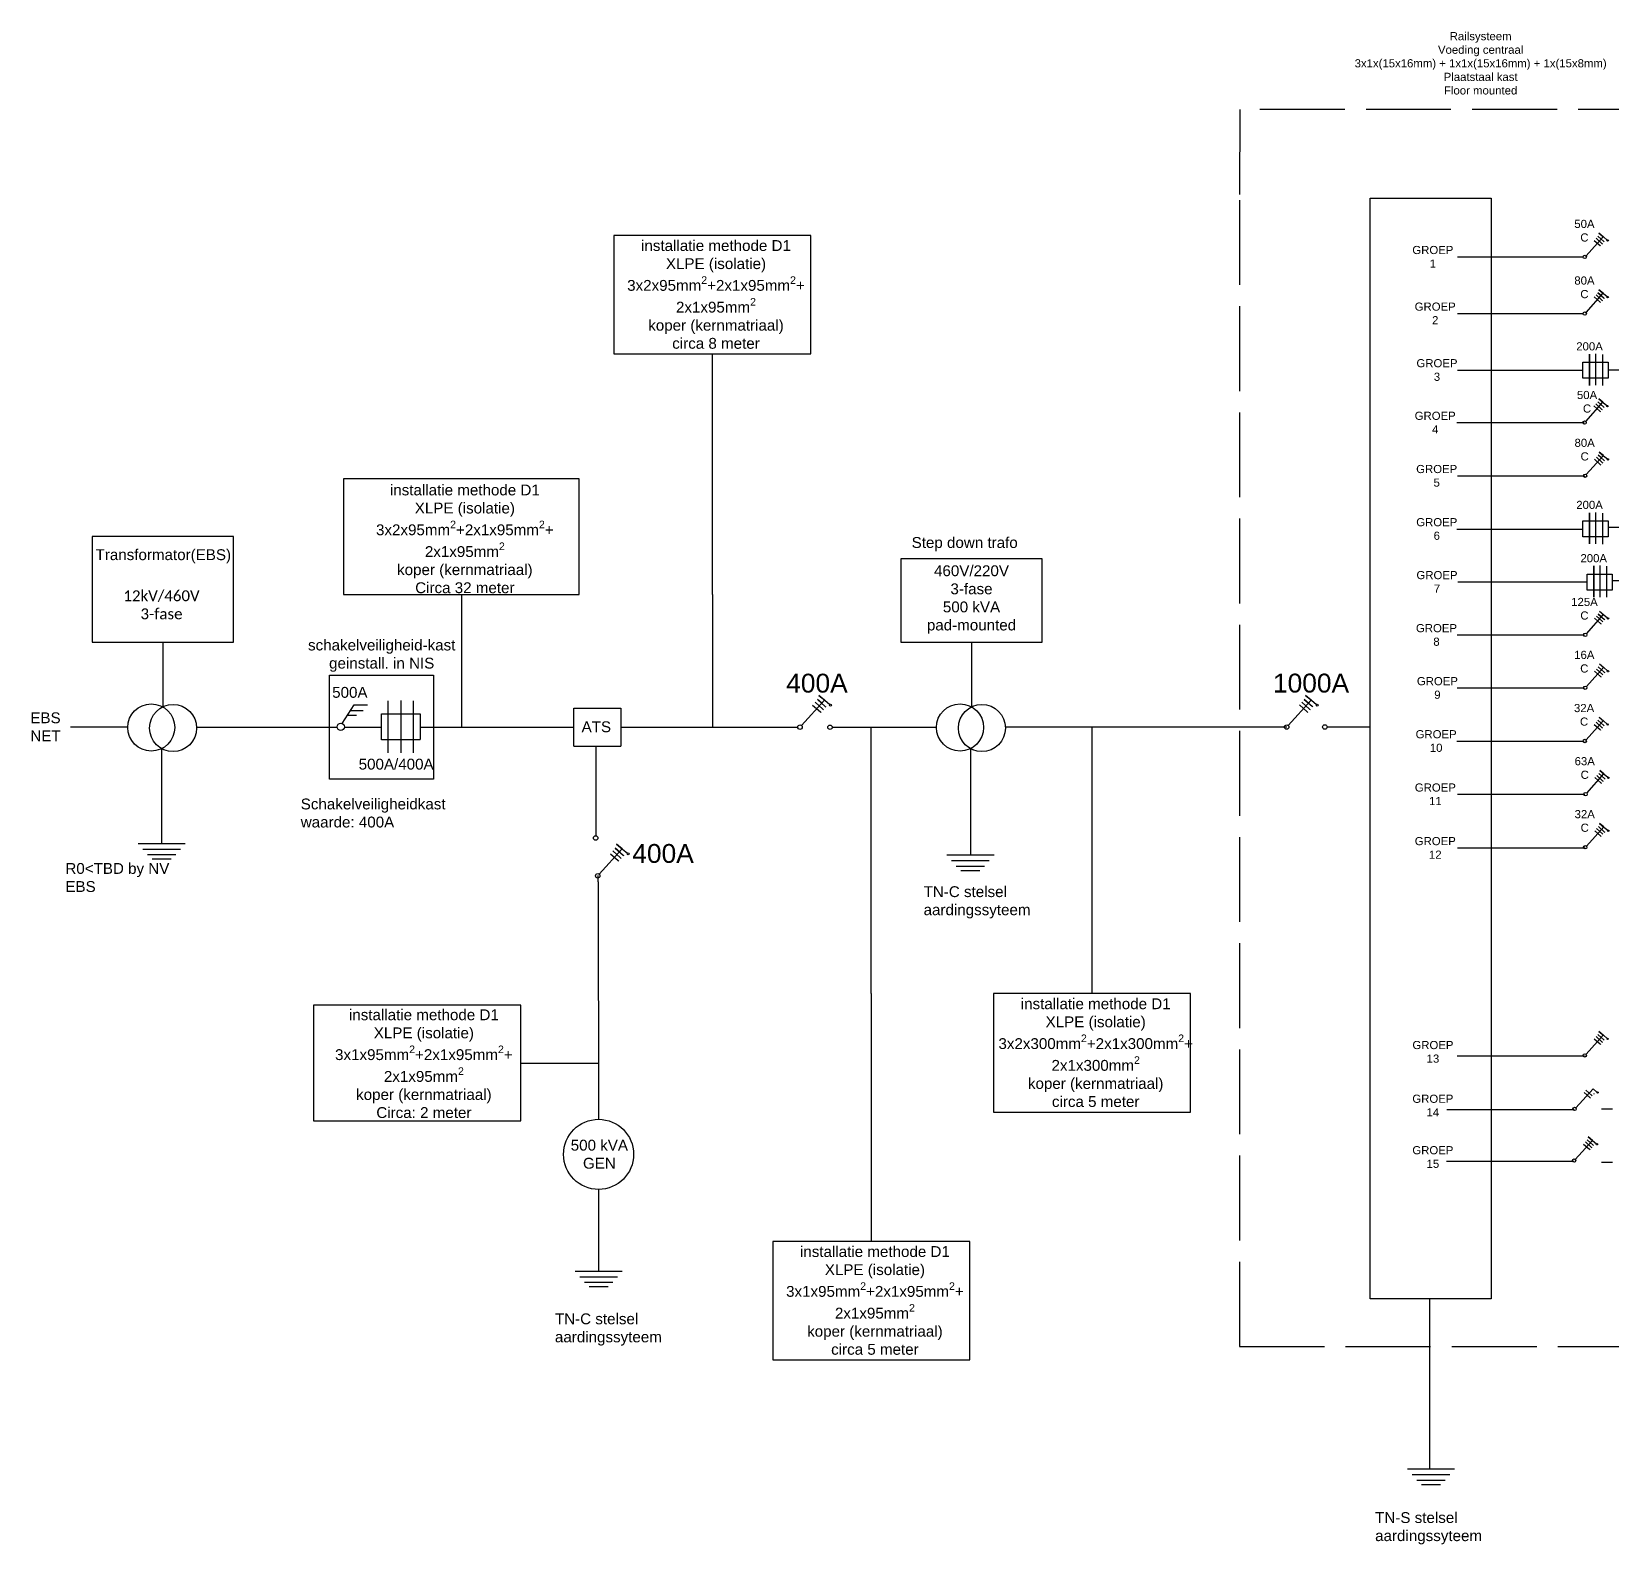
# Model space of a CAD drawing. Header units: inches. Extents: x 622 to 1689, y 364 to 1090.
# Drawn here: x 621.9 to 845.3, y 721.8 to 935.6 of the extents above; entities that cross this region are included whole.
import ezdxf

# ---------------------------------------------------------------- set-up
doc = ezdxf.new("R2010")
doc.units = ezdxf.units.IN
doc.header["$MEASUREMENT"] = 0
doc.linetypes.add('ACAD_ISO02W100', pattern=[15, 12, -3])
for name, color, linetype in [('AARDING', 90, 'Continuous'), ('schakelkast stippel', 7, 'ACAD_ISO02W100'), ('subpaneel kasten', 7, 'Continuous')]:
    doc.layers.add(name, color=color, linetype=linetype)
doc.styles.add('Annotative', font='arial.ttf')
doc.styles.get("Standard").update_dxf_attribs({"font": 'arial.ttf'})

# ---------------------------------------------------------------- blocks, each defined once
blk = doc.blocks.new('schakelaar 1')
for p, q in [((106.93, 34.83), (107.75, 34.1)), ((107.19, 35.13), (108.01, 34.39)), ((107.9, 35.02), (107.45, 35.42)), ((107.45, 35.42), (108.27, 34.69)), ((107.75, 34.1), (107.83, 34.03)), ((108.01, 34.39), (108.09, 34.33)), ((108.27, 34.69), (108.35, 34.62))]:
    blk.add_line(p, q)
blk.add_circle((105.59, 32.49), 0.236)

msp = doc.modelspace()

# ---------------------------------------------------------------- linework, layer by layer
at = {"linetype": 'ACAD_ISO02W100'}
for p, q in [((792.63, 924.54), (792.57, 911.77)), ((867.45, 924.54), (792.63, 924.54)), ((792.57, 911.77), (792.57, 749.8)), ((799.24, 837.31), (789, 837.31)), ((792.57, 749.8), (867.45, 749.8))]:
    msp.add_line(p, q, dxfattribs=at)
for p, q in [((843.97, 906.59), (843.37, 907.08)), ((843.37, 907.08), (843.99, 906.58)), ((731.98, 906.76), (704.17, 906.76)), ((704.17, 906.76), (704.17, 890.03)), ((731.98, 890.03), (731.98, 906.76)), ((841.54, 903.9), (843.97, 906.59)), ((842.71, 906.07), (843.53, 905.34)), ((842.97, 906.37), (843.79, 905.64)), ((843.67, 906.26), (843.23, 906.66)), ((843.23, 906.66), (844.05, 905.93)), ((843.53, 905.34), (843.61, 905.28)), ((843.79, 905.64), (843.87, 905.58)), ((843.99, 906.58), (844.53, 906.12)), ((844.05, 905.93), (844.12, 905.87)), ((823.37, 903.75), (841.13, 903.75)), ((841.54, 895.9), (843.97, 898.59)), ((842.71, 898.07), (843.53, 897.34)), ((842.97, 898.37), (843.79, 897.64)), ((843.67, 898.26), (843.23, 898.66)), ((843.23, 898.66), (844.05, 897.93)), ((843.97, 898.59), (843.37, 899.08)), ((843.37, 899.08), (843.99, 898.58)), ((843.99, 898.58), (844.53, 898.12)), ((843.53, 897.34), (843.61, 897.28)), ((843.79, 897.64), (843.87, 897.58)), ((844.05, 897.93), (844.12, 897.87)), ((823.37, 895.75), (841.13, 895.75)), ((704.17, 890.03), (731.98, 890.03)), ((718.08, 856.06), (718.08, 890.03)), ((823.37, 887.75), (841.13, 887.75)), ((841.5, 880.5), (843.94, 883.19)), ((842.67, 882.67), (843.5, 881.94)), ((842.93, 882.97), (843.75, 882.24)), ((843.64, 882.86), (843.19, 883.26)), ((843.19, 883.26), (844.01, 882.53)), ((843.94, 883.19), (843.34, 883.68)), ((843.34, 883.68), (843.96, 883.18)), ((843.96, 883.18), (844.49, 882.72)), ((844.01, 882.53), (844.09, 882.47)), ((823.3, 880.33), (841.3, 880.33)), ((843.5, 881.94), (843.57, 881.88)), ((843.75, 882.24), (843.83, 882.18)), ((844, 875.67), (843.41, 876.16)), ((843.41, 876.16), (844.03, 875.65)), ((841.57, 872.97), (844, 875.66)), ((844.03, 875.65), (844.56, 875.19)), ((699.26, 872.4), (665.95, 872.4)), ((665.95, 872.4), (665.95, 856.06)), ((699.26, 856.06), (699.26, 872.4)), ((823.37, 872.8), (841.37, 872.8)), ((823.28, 865.29), (841.1, 865.29)), ((650.4, 864.21), (630.41, 864.21)), ((630.41, 864.21), (630.41, 849.32)), ((650.4, 849.32), (650.4, 864.21)), ((764.7, 861.09), (744.71, 861.09)), ((744.71, 861.09), (744.71, 849.32)), ((764.7, 849.32), (764.7, 861.09)), ((665.95, 856.06), (699.26, 856.06)), ((682.61, 856.06), (682.61, 837.31)), ((823.45, 857.82), (841.45, 857.82)), ((843.43, 853.69), (844.05, 853.18)), ((841.59, 850.5), (844.02, 853.19)), ((842.76, 852.68), (843.59, 851.95)), ((843.02, 852.98), (843.84, 852.25)), ((843.73, 852.87), (843.28, 853.27)), ((843.28, 853.27), (844.1, 852.54)), ((843.59, 851.95), (843.66, 851.88)), ((843.84, 852.25), (843.92, 852.18)), ((844.05, 853.18), (844.58, 852.73)), ((844.1, 852.54), (844.18, 852.47)), ((630.41, 849.32), (650.4, 849.32)), ((640.41, 849.32), (640.41, 840.16)), ((744.71, 849.32), (764.7, 849.32)), ((754.7, 849.32), (754.7, 840.16)), ((823.35, 850.32), (841.35, 850.32)), ((663.97, 837.31), (663.97, 844.66)), ((663.97, 844.66), (678.67, 844.66)), ((678.67, 844.66), (678.67, 829.96)), ((841.59, 843.03), (844.02, 845.72)), ((842.76, 845.2), (843.58, 844.47)), ((843.02, 845.5), (843.84, 844.77)), ((843.73, 845.4), (843.28, 845.8)), ((843.28, 845.8), (844.1, 845.07)), ((843.43, 846.22), (844.05, 845.71)), ((843.58, 844.47), (843.66, 844.41)), ((843.84, 844.77), (843.92, 844.71)), ((844.05, 845.71), (844.58, 845.25)), ((844.1, 845.07), (844.18, 845)), ((823.32, 842.83), (841.32, 842.83)), ((665.77, 837.8), (667.47, 840.44)), ((667.47, 840.44), (669.33, 840.44)), ((672.26, 833.69), (672.26, 841.03)), ((674.11, 833.69), (674.11, 841.04)), ((675.82, 833.68), (675.82, 841.03)), ((698.5, 837.3), (698.5, 839.96)), ((698.5, 839.96), (705.16, 839.96)), ((705.16, 839.96), (705.16, 834.63)), ((730.69, 837.52), (733.93, 841.11)), ((732.25, 840.42), (733.35, 839.44)), ((732.59, 840.82), (733.69, 839.84)), ((733.53, 840.67), (732.94, 841.2)), ((732.94, 841.2), (734.03, 840.23)), ((733.93, 841.11), (733.13, 841.77)), ((733.13, 841.77), (733.96, 841.09)), ((733.96, 841.09), (734.67, 840.48)), ((734.03, 840.23), (734.13, 840.15)), ((799.47, 837.53), (802.72, 841.12)), ((801.04, 840.43), (802.13, 839.45)), ((801.38, 840.83), (802.47, 839.85)), ((802.32, 840.69), (801.72, 841.22)), ((801.72, 841.22), (802.82, 840.24)), ((802.72, 841.12), (801.92, 841.78)), ((801.92, 841.78), (802.75, 841.1)), ((802.75, 841.1), (803.46, 840.49)), ((802.82, 840.24), (802.92, 840.16)), ((666.54, 839), (667.77, 839)), ((666.96, 839.66), (668.72, 839.66)), ((671.31, 837.32), (671.31, 839.16)), ((671.31, 839.16), (676.8, 839.16)), ((676.8, 839.2), (676.8, 835.53)), ((733.35, 839.44), (733.45, 839.36)), ((733.69, 839.84), (733.79, 839.76)), ((802.13, 839.45), (802.23, 839.37)), ((802.47, 839.85), (802.58, 839.77)), ((841.54, 835.5), (843.98, 838.2)), ((842.97, 837.98), (843.79, 837.25)), ((843.68, 837.87), (843.23, 838.27)), ((843.23, 838.27), (844.05, 837.54)), ((843.98, 838.2), (843.38, 838.69)), ((843.38, 838.69), (844, 838.18)), ((844, 838.18), (844.53, 837.73)), ((645.21, 837.31), (665.07, 837.31)), ((663.97, 834.07), (663.97, 837.27)), ((666.07, 837.31), (669.04, 837.31)), ((666.07, 837.31), (671.31, 837.31)), ((671.31, 835.49), (671.31, 837.32)), ((676.8, 837.31), (698.51, 837.31)), ((698.5, 834.63), (698.5, 837.3)), ((842.71, 837.68), (843.54, 836.95)), ((843.54, 836.95), (843.61, 836.88)), ((843.79, 837.25), (843.87, 837.18)), ((844.05, 837.54), (844.13, 837.48)), ((663.97, 829.96), (663.97, 834.07)), ((676.8, 835.49), (671.31, 835.49)), ((823.3, 835.33), (841.3, 835.33)), ((844.07, 830.69), (843.48, 831.18)), ((843.48, 831.18), (844.09, 830.67)), ((671.32, 829.96), (663.97, 829.96)), ((678.67, 829.96), (671.32, 829.96)), ((841.64, 827.99), (844.07, 830.68)), ((842.81, 830.17), (843.63, 829.44)), ((843.07, 830.47), (843.89, 829.73)), ((843.78, 830.36), (843.33, 830.76)), ((843.33, 830.76), (844.15, 830.03)), ((843.63, 829.44), (843.71, 829.37)), ((843.89, 829.73), (843.97, 829.67)), ((844.09, 830.67), (844.63, 830.22)), ((844.15, 830.03), (844.23, 829.96)), ((823.39, 827.81), (841.39, 827.81)), ((841.61, 820.5), (844.05, 823.19)), ((842.79, 822.67), (843.61, 821.94)), ((843.04, 822.97), (843.87, 822.24)), ((843.75, 822.86), (843.3, 823.26)), ((843.3, 823.26), (844.12, 822.53)), ((844.05, 823.19), (843.45, 823.68)), ((843.45, 823.68), (844.07, 823.18)), ((843.87, 822.24), (843.94, 822.17)), ((844.07, 823.18), (844.61, 822.72)), ((844.12, 822.53), (844.2, 822.47)), ((702.1, 816.51), (705.35, 820.1)), ((704.95, 819.67), (704.36, 820.2)), ((704.36, 820.2), (705.45, 819.22)), ((705.35, 820.1), (704.55, 820.76)), ((704.55, 820.76), (705.38, 820.08)), ((705.38, 820.08), (706.09, 819.47)), ((823.4, 820.24), (841.4, 820.24)), ((843.61, 821.94), (843.69, 821.87)), ((703.67, 819.41), (704.76, 818.44)), ((704.01, 819.81), (705.11, 818.83)), ((704.76, 818.44), (704.87, 818.35)), ((705.11, 818.83), (705.21, 818.75)), ((705.45, 819.22), (705.55, 819.14)), ((701.96, 815.46), (702, 781.88)), ((691, 798.02), (661.69, 798.01)), ((661.69, 798.01), (661.69, 781.66)), ((691, 781.66), (691, 798.02)), ((740.54, 799.65), (740.54, 764.63)), ((785.64, 799.65), (757.83, 799.65)), ((757.83, 799.65), (757.83, 782.91)), ((785.64, 782.91), (785.64, 799.65)), ((841.54, 791.09), (843.97, 793.79)), ((842.71, 793.27), (843.53, 792.54)), ((842.97, 793.57), (843.79, 792.84)), ((843.67, 793.46), (843.23, 793.86)), ((843.23, 793.86), (844.05, 793.13)), ((843.97, 793.79), (843.37, 794.28)), ((843.37, 794.28), (843.99, 793.77)), ((843.99, 793.77), (844.53, 793.32)), ((844.05, 793.13), (844.12, 793.07)), ((823.34, 790.86), (841.34, 790.86)), ((843.53, 792.54), (843.61, 792.47)), ((843.79, 792.84), (843.87, 792.77)), ((840.1, 783.52), (842.54, 786.21)), ((841.28, 785.69), (842.1, 784.96)), ((841.53, 785.99), (842.36, 785.26)), ((842.1, 784.96), (842.18, 784.9)), ((842.36, 785.26), (842.43, 785.19)), ((842.56, 786.2), (843.09, 785.74)), ((842.61, 785.55), (842.69, 785.49)), ((757.83, 782.91), (785.64, 782.91)), ((821.89, 783.26), (839.89, 783.26)), ((843.74, 783.35), (845.27, 783.35)), ((840.03, 776.21), (842.46, 778.9)), ((841.2, 778.39), (842.02, 777.66)), ((841.46, 778.69), (842.28, 777.95)), ((842.16, 778.58), (841.71, 778.98)), ((841.71, 778.98), (842.54, 778.25)), ((842.46, 778.91), (841.86, 779.4)), ((841.86, 779.4), (842.48, 778.89)), ((842.02, 777.66), (842.1, 777.59)), ((842.28, 777.95), (842.35, 777.89)), ((842.48, 778.89), (843.02, 778.44)), ((842.54, 778.25), (842.61, 778.18)), ((821.83, 775.98), (839.83, 775.98)), ((843.74, 775.82), (845.27, 775.82)), ((754.44, 764.63), (726.63, 764.63)), ((726.63, 764.63), (726.63, 747.9)), ((754.44, 747.9), (754.44, 764.63)), ((726.63, 747.9), (754.44, 747.9))]:
    msp.add_line(p, q)
at = {"linetype": 'Continuous'}
for p, q in [((842.04, 889.99), (842.04, 885.58)), ((842.04, 885.58), (842.04, 889.99)), ((842.9, 890.04), (842.9, 885.6)), ((843.87, 889.94), (843.87, 885.57)), ((849.79, 887.75), (844.65, 887.75)), ((842.04, 867.59), (842.04, 863.18)), ((842.04, 863.18), (842.04, 867.59)), ((842.9, 867.64), (842.9, 863.2)), ((843.87, 867.54), (843.87, 863.17)), ((954.58, 865.49), (844.65, 865.49)), ((842.63, 860.07), (842.63, 855.66)), ((842.63, 855.66), (842.63, 860.07)), ((843.49, 860.12), (843.49, 855.68)), ((844.46, 860.02), (844.46, 855.64)), ((849.63, 857.99), (845.25, 857.99)), ((841.45, 857.82), (841.69, 857.82)), ((804.95, 837.34), (811.06, 837.34)), ((698.5, 834.63), (705.16, 834.63)), ((701.59, 834.63), (701.59, 825.87)), ((701.59, 825.87), (701.59, 821.91)), ((701.96, 815.46), (701.96, 816.35))]:
    msp.add_line(p, q, dxfattribs=at)
for points in [[(811.06, 912.04), (828.13, 912.04), (828.13, 756.53), (811.06, 756.53)], [(841.1, 888.85), (844.65, 888.85), (844.65, 886.59), (841.1, 886.59)], [(841.1, 866.45), (844.65, 866.45), (844.65, 864.19), (841.1, 864.19)], [(841.69, 858.93), (845.25, 858.93), (845.25, 856.67), (841.69, 856.67)]]:
    msp.add_lwpolyline(points, close=True, dxfattribs=at)
for centre, radius in [((844.6, 906.06), 0.0966), ((841.37, 903.73), 0.236), ((844.6, 898.06), 0.0966), ((841.37, 895.73), 0.236), ((844.57, 882.66), 0.0966), ((841.33, 880.33), 0.236), ((844.63, 875.13), 0.0966), ((844.65, 852.66), 0.0966), ((841.42, 850.34), 0.236), ((844.65, 845.19), 0.0966), ((841.42, 842.86), 0.236), ((638.78, 837.25), 3.33), ((641.87, 837.17), 3.33), ((734.77, 840.4), 0.129), ((753.08, 837.25), 3.33), ((756.17, 837.17), 3.33), ((803.56, 840.41), 0.129), ((665.57, 837.34), 0.502), ((844.61, 837.67), 0.0966), ((730.46, 837.3), 0.315), ((734.71, 837.28), 0.315), ((799.24, 837.31), 0.315), ((804.63, 837.32), 0.315), ((841.37, 835.34), 0.236), ((844.7, 830.15), 0.0966), ((841.47, 827.83), 0.236), ((844.68, 822.66), 0.0966), ((701.59, 821.64), 0.315), ((841.44, 820.33), 0.236), ((706.19, 819.39), 0.129), ((701.88, 816.29), 0.315), ((844.6, 793.26), 0.0966), ((841.36, 790.93), 0.236), ((843.17, 785.68), 0.0966), ((702, 776.94), 4.95), ((839.93, 783.35), 0.236), ((843.09, 778.37), 0.0966), ((839.85, 776.05), 0.236)]:
    msp.add_circle(centre, radius)
at = {"layer": 'AARDING'}
for p, q in [((640.25, 834.26), (640.25, 820.93)), ((636.92, 820.87), (643.58, 820.87)), ((637.58, 820.06), (642.91, 820.06)), ((638.25, 819.29), (642.25, 819.29)), ((638.92, 818.67), (641.58, 818.67)), ((751.21, 819.25), (757.88, 819.25)), ((751.88, 818.44), (757.21, 818.44)), ((752.55, 817.67), (756.54, 817.67)), ((753.21, 817.05), (755.88, 817.05)), ((702, 771.99), (702, 760.46)), ((698.67, 760.46), (705.33, 760.46)), ((699.33, 759.65), (704.66, 759.65)), ((700, 758.87), (704, 758.87)), ((700.67, 758.26), (703.33, 758.26)), ((816.31, 732.51), (822.97, 732.51)), ((816.97, 731.7), (822.3, 731.7)), ((817.64, 730.93), (821.64, 730.93)), ((818.31, 730.31), (820.97, 730.31))]:
    msp.add_line(p, q, dxfattribs=at)
at = {"layer": 'AARDING', "linetype": 'Continuous'}
for p, q in [((754.55, 834.26), (754.55, 819.25)), ((819.42, 756.48), (819.42, 732.5))]:
    msp.add_line(p, q, dxfattribs=at)
at = {"layer": 'subpaneel kasten'}
for p, q in [((718.08, 856.06), (718.08, 837.3)), ((635.45, 837.31), (627.36, 837.31)), ((645.21, 837.31), (645.2, 837.31)), ((705.16, 837.3), (730.14, 837.3)), ((735.03, 837.3), (749.75, 837.3)), ((740.54, 799.65), (740.54, 837.31)), ((789, 837.31), (759.5, 837.31)), ((771.73, 799.65), (771.73, 837.31)), ((691, 789.84), (701.96, 789.84)), ((661.69, 781.66), (691, 781.66))]:
    msp.add_line(p, q, dxfattribs=at)

# ---------------------------------------------------------------- block references
msp.add_blockref('schakelaar 1', (735.81, 840.32))

# ---------------------------------------------------------------- texts
at = {"char_height": 1.5324, "attachment_point": 1}
for s, width, insert in [('Transformator(EBS)', 12.7254, (630.91, 862.43)), ('Step down trafo', 17.9947, (746.24, 864.15)), ('Schakelveiligheidkast waarde: 400A', 27.8786, (659.91, 827.21)), ('R0<TBD by NV EBS', 16.6363, (626.65, 818.1)), ('TN-C stelsel aardingssyteem', 16.6363, (747.93, 814.82)), ('TN-C stelsel aardingssyteem', 16.6363, (695.83, 754.47)), ('TN-S stelsel aardingssyteem', 16.6363, (811.74, 726.39))]:
    msp.add_mtext_dynamic_manual_height_columns(s, width=width, gutter_width=1.33, heights=[0], dxfattribs=dict(at, insert=insert))
at = {"layer": 'schakelkast stippel', "attachment_point": 5}
for s, width, gutter_width, heights, insert, char_height in [('\\A1;Railsysteem\\PVoeding centraal \\P3x1x(15x16mm) + 1x1x(15x16mm) + 1x(15x8mm)\\PPlaatstaal kast\\PFloor mounted', 37.7472, 5.71, [12.85], (826.65, 931.08), 1.15), ('50A\\PC', 5.2929, 5.71, [4.52], (841.32, 907.43), 1.15), ('\\A1;installatie methode D1\\PXLPE (isolatie)\\P3x2x95mm{\\H0.7x;\\S2^ ;\\H1.42857x;+2x1x95mm\\H0.7x;\\S2^ ;\\H1.42857x;+\\P2x1x95mm\\H0.7x;\\S2^ ;\\H1.42857x;\\Pkoper (kernmatriaal)\\P}circa 8 meter', 32.0166, 7.61, [35.95], (718.59, 898.42), 1.5324), ('GROEP 1', 5.2929, 5.71, [4.52], (819.9, 903.75), 1.15), ('80A\\PC', 5.2929, 5.71, [4.52], (841.32, 899.43), 1.15), ('GROEP 2', 5.2929, 5.71, [4.52], (820.23, 895.75), 1.15), ('200A', 5.2929, 5.71, [4.52], (842.04, 891.09), 1.15), ('GROEP 3', 5.2929, 5.71, [4.52], (820.48, 887.75), 1.15), ('50A\\PC', 5.2929, 5.71, [4.52], (841.69, 883.26), 1.15), ('GROEP 4', 5.2929, 5.71, [4.52], (820.23, 880.33), 1.15), ('80A\\PC', 5.2929, 5.71, [4.52], (841.35, 876.5), 1.15), ('GROEP 5', 5.2929, 5.71, [4.52], (820.44, 872.8), 1.15), ('\\A1;installatie methode D1\\PXLPE (isolatie)\\P3x2x95mm{\\H0.7x;\\S2^ ;}+2x1x95mm{\\H0.7x;\\S2^ ;}+\\P2x1x95mm{\\H0.7x;\\S2^ ;}\\Pkoper (kernmatriaal)\\PCirca 32 meter', 33.9597, 7.61, [18.88], (683.1, 863.89), 1.5324), ('200A', 5.2929, 5.71, [4.52], (842.04, 868.69), 1.15), ('GROEP 6', 5.2929, 5.71, [4.52], (820.45, 865.29), 1.15), ('460V/220V\\P3-fase\\P500 kVA\\Ppad-mounted', 17.8118, 7.61, [13.66], (754.7, 855.33), 1.5324), ('200A', 5.2929, 5.71, [4.52], (842.63, 861.16), 1.15), ('GROEP 7', 5.2929, 5.71, [4.52], (820.48, 857.82), 1.15), ('125A\\PC', 5.2929, 5.71, [4.52], (841.32, 854.02), 1.15), ('GROEP 8', 5.2929, 5.71, [4.52], (820.41, 850.32), 1.15), ('schakelveiligheid-kast\\Pgeinstall. in NIS', 17.4289, 7.61, [7.91], (671.35, 847.39), 1.5324), ('16A\\PC', 5.2929, 5.71, [4.52], (841.3, 846.54), 1.15), ('500A', 7.0529, 7.61, [6.02], (666.85, 842.2), 1.532), ('GROEP 9', 5.2929, 5.71, [4.52], (820.54, 842.83), 1.15), ('32A\\PC', 5.2929, 5.71, [4.52], (841.27, 839.03), 1.15), ('EBS\\PNET', 7.0529, 7.61, [6.02], (623.84, 837.34), 1.532), ('ATS', 7.0529, 7.61, [6.02], (701.68, 837.34), 1.532), ('GROEP 10', 5.2929, 5.71, [4.52], (820.36, 835.33), 1.15), ('500A/400A', 7.0529, 7.61, [6.02], (673.39, 832.06), 1.532), ('63A\\PC', 5.2929, 5.71, [4.52], (841.36, 831.52), 1.15), ('GROEP 11', 5.2929, 5.71, [4.52], (820.25, 827.81), 1.15), ('32A\\PC', 5.2929, 5.71, [4.52], (841.36, 824.04), 1.15), ('GROEP 12', 5.2929, 5.71, [4.52], (820.24, 820.24), 1.15), ('\\A1;installatie methode D1\\PXLPE (isolatie)\\P3x2x300mm{\\H0.7x;\\S2^ ;\\H1.42857x;+2x1x300mm\\H0.7x;\\S2^ ;\\H1.42857x;+\\P2x1x300mm\\H0.7x;\\S2^ ;\\H1.42857x;\\Pkoper (kernmatriaal)\\Pcirca 5 meter}', 32.0166, 7.61, [35.95], (772.25, 791.3), 1.5324), ('\\A1;installatie methode D1\\PXLPE (isolatie)\\P3x1x95mm{\\H0.7x;\\S2^ ;\\H1.42857x;+2x1x95mm\\H0.7x;\\S2^ ;\\H1.42857x;+\\P2x1x95mm\\H0.7x;\\S2^ ;\\H1.42857x;\\Pkoper (kernmatriaal)\\PCirca: 2 meter}', 33.6409, 7.61, [27.73], (677.31, 789.74), 1.5324), ('GROEP 13', 5.2929, 5.71, [4.52], (819.91, 791.42), 1.15), ('GROEP 14', 5.2929, 5.71, [4.52], (819.9, 783.84), 1.15), ('500 kVA\\PGEN', 9.1426, 7.61, [10.32], (702.11, 776.95), 1.532), ('GROEP 15', 5.2929, 5.71, [4.52], (819.9, 776.56), 1.15), ('\\A1;installatie methode D1\\PXLPE (isolatie)\\P3x1x95mm{\\H0.7x;\\S2^ ;\\H1.42857x;+2x1x95mm\\H0.7x;\\S2^ ;\\H1.42857x;+\\P2x1x95mm\\H0.7x;\\S2^ ;\\H1.42857x;\\Pkoper (kernmatriaal)\\P}circa 5 meter', 32.0166, 7.61, [35.95], (741.05, 756.29), 1.5324)]:
    msp.add_mtext_dynamic_manual_height_columns(s, width=width, gutter_width=gutter_width, heights=heights, dxfattribs=dict(at, insert=insert, char_height=char_height))
at = {"layer": 'schakelkast stippel', "insert": (640.23, 855.85), "char_height": 1.5324, "attachment_point": 5, "style": 'Annotative'}
msp.add_mtext_dynamic_manual_height_columns('{\\fCalibri|b0|i0|c0|p34;\\P12kV/460V\\P3-fase}', width=18.7161, gutter_width=7.61, heights=[15.94], dxfattribs=at)
at = {"layer": 'subpaneel kasten'}
for s, p in [('400A', (728.51, 842.18)), ('1000A', (797.3, 842.19)), ('400A', (706.76, 818.12))]:
    msp.add_text(s, height=2.665, dxfattribs=at).set_placement(p)

doc.saveas('drawing.dxf')
